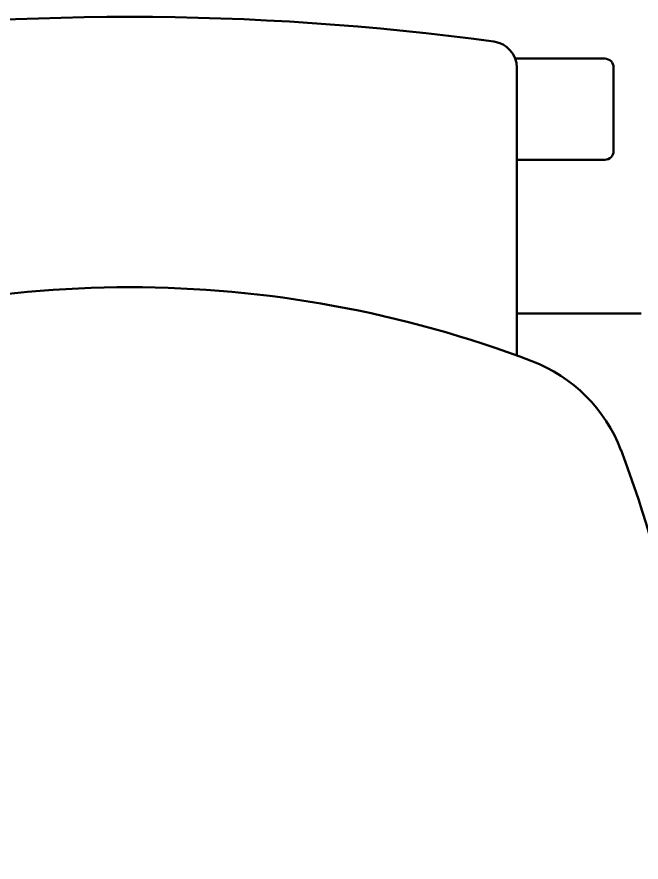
# Model space of a CAD drawing. Header units: millimetres. Extents: x 1510 to 10524, y 7125 to 13164.
# Drawn here: x 5088.12 to 5102.31, y 10679.89 to 10699.12 of the extents above; entities that cross this region are included whole.
import ezdxf

# ---------------------------------------------------------------- set-up
doc = ezdxf.new("R2010")
doc.units = ezdxf.units.MM
doc.header["$LTSCALE"] = 4
doc.layers.add('Visible (ISO)', color=7, linetype='Continuous', lineweight=50)

msp = doc.modelspace()

# ---------------------------------------------------------------- linework, layer by layer
at = {"layer": 'Visible (ISO)'}
for p, q in [((5101.485, 10698.172), (5099.448, 10698.172)), ((5099.485, 10697.965), (5099.485, 10691.418)), ((5101.685, 10696.072), (5101.685, 10697.972)), ((5099.485, 10695.872), (5101.485, 10695.872)), ((5099.485, 10692.372), (5102.31, 10692.372))]:
    msp.add_line(p, q, dxfattribs=at)
for centre, radius, start, end in [((5090.685, 10637.822), 61.3, 82.23614, 97.76386), ((5098.885, 10697.965), 0.6, 0, 82.2361), ((5101.485, 10697.972), 0.2, 0, 90), ((5101.485, 10696.072), 0.2, 270, 0), ((5090.685, 10667.272), 25.7, 69.1605, 110.8395), ((5098.582, 10688.02), 3.5, 20.8395, 69.1605), ((5077.835, 10680.122), 25.7, 339.1605, 20.8395)]:
    msp.add_arc(centre, radius, start, end, dxfattribs=at)

doc.saveas('drawing.dxf')
